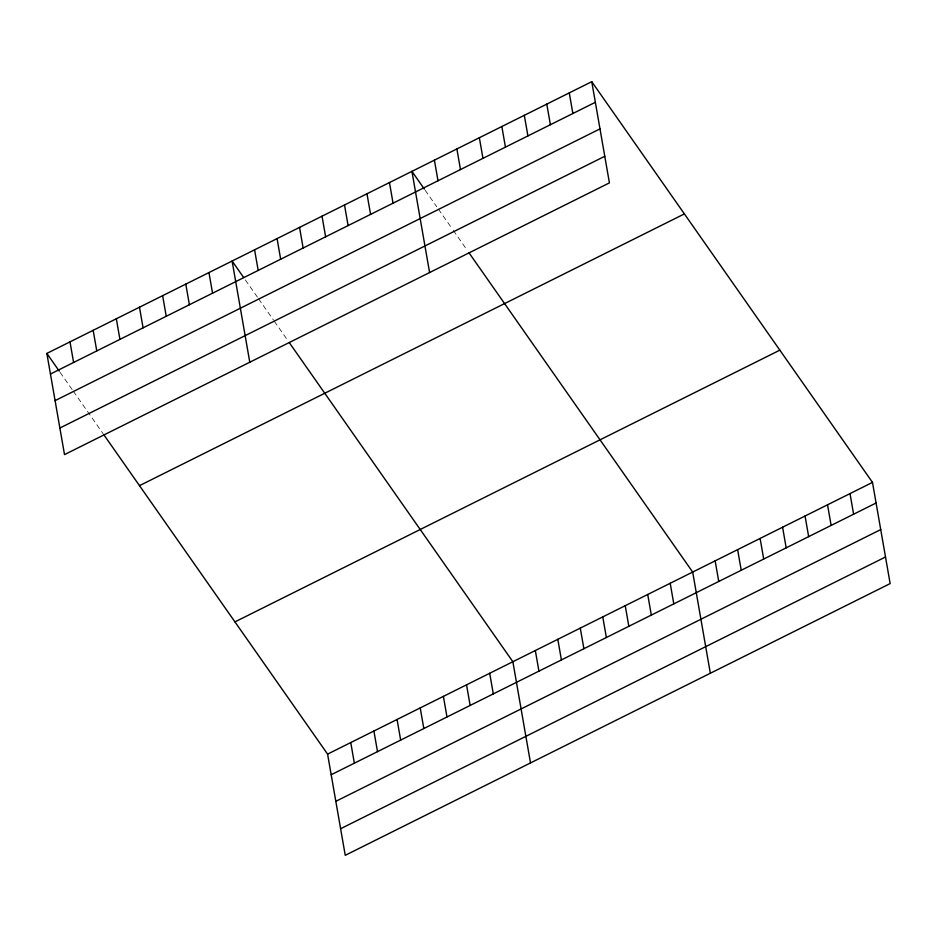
<?xml version="1.0" encoding="UTF-8"?>
<svg xmlns="http://www.w3.org/2000/svg" width="937" height="937" viewBox="0 0 937 937"><rect width="100%" height="100%" fill="white"/><g stroke="black" fill="none" stroke-linecap="round" stroke-linejoin="round"><path stroke-width="0.7" stroke-dasharray="4.68 3.51" d="M425.164 190.246L436.747 206.772M438.399 209.138L451.634 228.031M453.285 230.385L467.352 250.46M245.353 279.917L257.757 297.626M258.589 298.809L273.475 320.056M274.307 321.239L288.362 341.314M60.085 372.305L72.489 390.015M73.32 391.197L103.093 433.702"/><path stroke-width="1.41" d="M591.751 81.683L609.413 182.879L64.512 454.609L46.85 353.413L591.751 81.683L872.488 482.391L890.15 583.587L345.249 855.317L327.587 754.121L103.925 434.885M50.446 374.027L595.346 102.297M55.084 400.626L599.985 128.884M59.874 428.022L604.763 156.292M139.496 485.647L684.397 213.917M234.953 621.887L779.842 350.157M327.587 754.121L872.488 482.391M331.194 774.735L876.083 503.005M335.833 801.322L880.721 529.592M340.611 828.73L885.512 556.988M424.332 189.063L411.929 171.354L429.591 272.55M469.004 252.814L692.677 572.062L710.34 673.258M243.69 277.551L232.118 261.025L249.781 362.221M289.193 342.485L512.855 661.733L530.518 762.929M46.85 353.413L59.254 371.122M850.011 493.6L853.607 514.214M827.535 504.809L831.131 525.423M805.059 516.018L808.654 536.632M782.582 527.226L786.178 547.84M760.106 538.435L763.702 559.049M737.63 549.644L741.226 570.258M715.154 560.853L718.749 581.467M670.201 583.271L673.797 603.885M569.274 92.892L572.87 113.506M647.725 594.48L651.32 615.094M546.786 104.101L550.394 124.715M625.237 605.689L628.844 626.303M524.31 115.31L527.918 135.924M602.76 616.897L606.368 637.511M501.834 126.518L505.441 147.132M580.284 628.106L583.88 648.72M479.357 137.727L482.953 158.341M557.808 639.315L561.404 659.929M456.881 148.936L460.477 169.55M535.332 650.524L538.927 671.138M434.405 160.145L438.001 180.759M489.7 673.281L493.295 693.895M389.452 182.563L393.048 203.177M466.544 684.83L470.14 705.444M366.976 193.772L370.572 214.386M443.388 696.378L446.984 716.992M344.5 204.98L348.095 225.594M420.221 707.927L423.817 728.541M322.023 216.189L325.619 236.803M397.065 719.475L400.661 740.089M299.547 227.398L303.143 248.012M373.91 731.024L377.506 751.638M277.071 238.607L280.667 259.221M350.754 742.572L354.35 763.186M254.595 249.816L258.19 270.43M208.951 272.573L212.558 293.187M185.795 284.122L189.391 304.736M162.64 295.67L166.236 316.284M139.484 307.219L143.08 327.833M116.329 318.767L119.924 339.381M93.161 330.316L96.769 350.93M70.006 341.864L73.601 362.478"/></g></svg>
